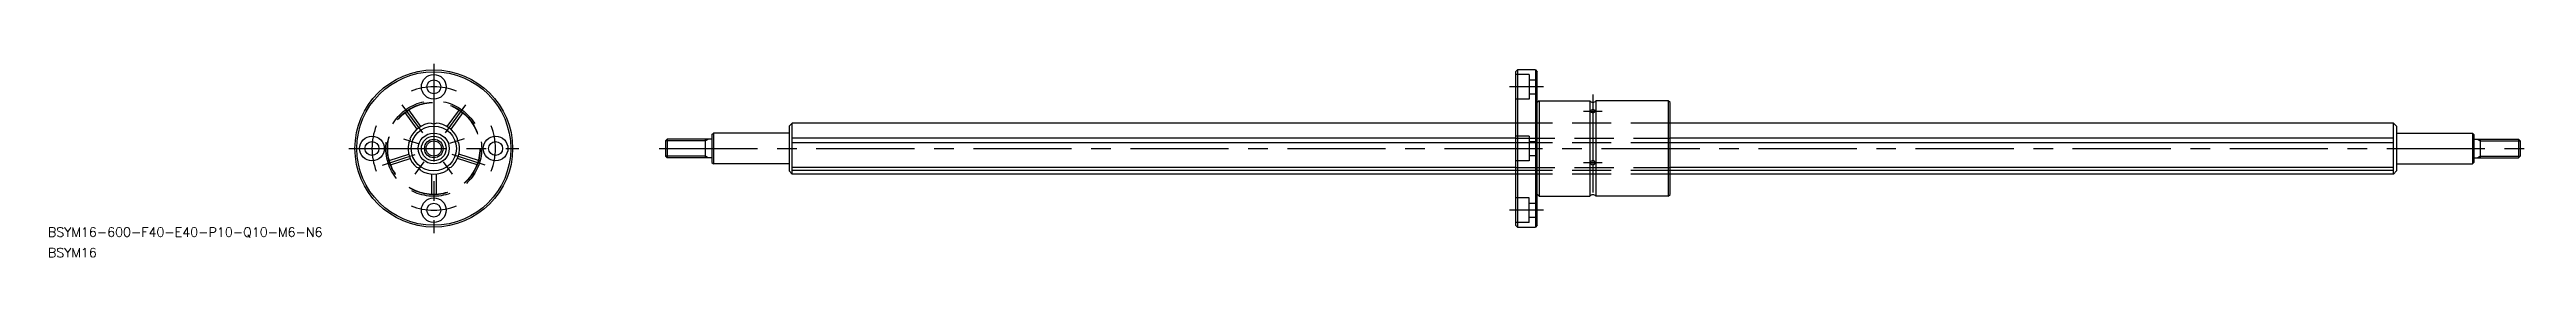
# Model space of a CAD drawing. Extents: x -124 to 677, y -35 to 28.
import ezdxf

# ---------------------------------------------------------------- set-up
doc = ezdxf.new("R2010")
doc.units = 0
doc.linetypes.add('CENTER', pattern=[50.8, 31.75, -6.35, 6.35, -6.35])
doc.linetypes.add('DASHED', pattern=[19.05, 12.7, -6.35])
doc.layers.get('0').update_dxf_attribs({"linetype": 'CONTINUOUS'})
doc.layers.add('CENTER', color=1, linetype='CENTER')
doc.styles.get("Standard").update_dxf_attribs({"font": 'txt.shx', "height": 3, "bigfont": 'bigfont.shx'})

# ---------------------------------------------------------------- blocks, each defined once
blk = doc.blocks.new('*U3')
at = {"color": 7, "linetype": 'CONTINUOUS'}
blk.add_text('BSYM16-600-F40-E40-P10-Q10-M6-N6', height=3, dxfattribs=at).set_placement((-124.81, -28.64))
blk = doc.blocks.new('*U4')
at = {"color": 7, "linetype": 'CONTINUOUS'}
blk.add_text('BSYM16', height=3, dxfattribs=at).set_placement((-124.81, -35.29))

msp = doc.modelspace()

# ---------------------------------------------------------------- linework, layer by layer
at = {"color": 7, "linetype": 'CONTINUOUS'}
for p, q in [((349.95, 24.9), (350.55, 25.5)), ((349.95, 24.9), (349.95, -24.9)), ((350.55, 25.5), (350.55, -25.5)), ((356.35, 25.5), (350.55, 25.5)), ((356.35, 25.5), (356.35, -25.5)), ((356.35, 25.5), (356.95, 24.9)), ((356.95, -24.9), (356.95, 24.9)), ((114.95, 7.3), (115.91, 8.26)), ((349.95, 8.26), (115.91, 8.26)), ((115.95, -8.3), (115.95, 8.26)), ((357.55, 15.5), (356.95, 14.9)), ((357.55, 15.5), (357.55, -15.5)), ((357.55, 15.5), (373.95, 15.5)), ((373.95, 15.5), (373.95, -15.5)), ((375.95, 15.5), (375.95, -15.5)), ((399.35, 15.5), (375.95, 15.5)), ((399.35, 15.5), (399.35, -15.5)), ((399.95, 14.9), (399.35, 15.5)), ((399.95, -14.9), (399.95, 14.9)), ((633.99, 8.26), (399.95, 8.26)), ((633.95, -8.3), (633.95, 8.26)), ((634.95, 7.3), (633.99, 8.26)), ((74.95, 2.46), (75.49, 3)), ((74.95, 2.46), (74.95, -2.46)), ((89.95, 3), (75.49, 3)), ((75.49, 3), (75.49, -3)), ((87.95, -3), (87.95, 3)), ((89.95, 4.5), (90.45, 5)), ((89.95, 4.5), (89.95, -4.5)), ((90.45, 5), (90.45, -5)), ((114.95, 5), (90.45, 5)), ((114.95, 7.3), (114.95, -7.3)), ((349.95, 3.31), (115.95, 3.31)), ((349.95, 1.8), (115.95, 1.8)), ((633.95, 3.31), (399.95, 3.31)), ((633.95, 1.8), (399.95, 1.8)), ((634.95, 7.3), (634.95, -7.3)), ((634.95, 5), (659.45, 5)), ((659.45, 5), (659.45, -5)), ((659.95, 4.5), (659.45, 5)), ((659.95, 4.5), (659.95, -4.5)), ((659.95, 3), (674.41, 3)), ((661.95, 3), (661.95, -3)), ((674.41, 3), (674.41, -3)), ((674.95, 2.46), (674.41, 3)), ((674.95, 2.46), (674.95, -2.46)), ((74.95, -2.46), (75.49, -3)), ((89.95, -3), (75.49, -3)), ((89.95, -4.5), (90.45, -5)), ((114.95, -5), (90.45, -5)), ((114.95, -7.3), (115.95, -8.3)), ((349.95, -6.22), (115.95, -6.22)), ((349.95, -7.15), (115.95, -7.15)), ((633.95, -6.22), (399.95, -6.22)), ((633.95, -7.15), (399.95, -7.15)), ((634.95, -7.3), (633.95, -8.3)), ((634.95, -5), (659.45, -5)), ((659.95, -4.5), (659.45, -5)), ((659.95, -3), (674.41, -3)), ((674.95, -2.46), (674.41, -3)), ((349.95, -8.3), (115.95, -8.3)), ((357.55, -15.5), (356.95, -14.9)), ((357.55, -15.5), (373.95, -15.5)), ((399.35, -15.5), (375.95, -15.5)), ((399.35, -15.5), (399.95, -14.9)), ((633.95, -8.3), (399.95, -8.3)), ((349.95, -24.9), (350.55, -25.5)), ((350.55, -25.5), (356.35, -25.5)), ((356.95, -24.9), (356.35, -25.5))]:
    msp.add_line(p, q, dxfattribs=at)
at = {"color": 3, "linetype": 'DASHED'}
for p, q in [((354.35, 24), (349.95, 24)), ((354.35, 24), (354.35, 16)), ((354.35, 22.25), (356.95, 22.25)), ((354.35, 17.75), (356.95, 17.75)), ((-9.41, 11.68), (-5.47, 6.25)), ((-8.2, 12.56), (-4.25, 7.13)), ((8.2, 12.56), (4.25, 7.13)), ((9.41, 11.68), (5.47, 6.25)), ((354.35, 16), (349.95, 16)), ((399.95, 8.26), (349.95, 8.26)), ((354.35, 4), (349.95, 4)), ((349.95, 3.31), (399.95, 3.31)), ((399.95, 1.8), (349.95, 1.8)), ((354.35, 4), (354.35, -4)), ((354.35, 2.25), (356.95, 2.25)), ((-14.48, -3.92), (-8.09, -1.84)), ((-14.02, -5.34), (-7.63, -3.27)), ((14.02, -5.34), (7.63, -3.27)), ((14.48, -3.92), (8.09, -1.84)), ((354.35, -4), (349.95, -4)), ((349.95, -6.22), (399.95, -6.22)), ((399.95, -7.15), (349.95, -7.15)), ((354.35, -2.25), (356.95, -2.25)), ((-0.75, -8.27), (-0.75, -14.98)), ((0.75, -8.27), (0.75, -14.98)), ((399.95, -8.3), (349.95, -8.3)), ((354.35, -16), (349.95, -16)), ((354.35, -24), (354.35, -16)), ((354.35, -24), (349.95, -24)), ((354.35, -17.75), (356.95, -17.75)), ((354.35, -22.25), (356.95, -22.25))]:
    msp.add_line(p, q, dxfattribs=at)
at = {"color": 3, "linetype": 'CONTINUOUS'}
for p, q in [((87.95, 2.46), (74.95, 2.46)), ((88.89, 3), (87.95, 2.46)), ((661.01, 3), (661.95, 2.46)), ((661.95, 2.46), (674.95, 2.46)), ((87.95, -2.46), (74.95, -2.46)), ((88.89, -3), (87.95, -2.46)), ((661.01, -3), (661.95, -2.46)), ((661.95, -2.46), (674.95, -2.46))]:
    msp.add_line(p, q, dxfattribs=at)
at = {"color": 7, "linetype": 'CONTINUOUS'}
for centre, radius in [((0, 0), 25.5), ((0, 0), 24.9), ((0, 20), 4), ((0, 20), 2.25), ((-20, 0), 4), ((-20, 0), 2.25), ((0, 0), 7.3), ((0, 0), 5), ((0, 0), 4), ((0, 0), 3), ((20, 0), 4), ((20, 0), 2.25), ((0, -20), 4), ((0, -20), 2.25)]:
    msp.add_circle(centre, radius, dxfattribs=at)
at = {"color": 3, "linetype": 'DASHED'}
for radius in [15.5, 15, 14.9]:
    msp.add_circle((0, 0), radius, dxfattribs=at)
at = {"color": 3, "linetype": 'CONTINUOUS'}
msp.add_circle((0, 0), 2.46, dxfattribs=at)
at = {"color": 7, "linetype": 'CONTINUOUS'}
for centre, radius, start, end in [((0, 0), 8.3, 95.50006, 156.49994), ((0, 9.65), 1.6, 240.18471, 299.81529), ((0, 9.65), 1.6, 240.18471, 299.81529), ((0, 0), 8.3, 23.50006, 84.49994), ((374.95, 16.25), 1.25, 216.8699, 323.1301), ((374.59, 12.12), 0.392, 120.21266, 177.09286), ((374.59, 12.14), 0.397, 180.60827, 247.62814), ((374.95, 11.06), 1.5, 68.20136, 111.79864), ((374.95, 13.09), 1.41, 249.0721, 290.9279), ((375.3, 12.14), 0.397, 292.37186, 359.39173), ((375.31, 12.12), 0.392, 2.90714, 59.78734), ((0, 0), 8.3, 167.50006, 228.49994), ((-9.18, 2.98), 1.6, 312.18471, 11.81529), ((0, 0), 8.3, 311.50006, 12.49994), ((9.18, 2.98), 1.6, 168.18471, 227.81529), ((-5.67, -7.81), 1.6, 24.18471, 83.81529), ((0, 0), 8.3, 239.50006, 300.49994), ((5.67, -7.81), 1.6, 96.18471, 155.81529), ((374.9, -4.67), 0.707, 130.56293, 177.50717), ((374.91, -4.63), 0.714, 180.16889, 239.6254), ((374.95, -4.62), 0.702, 44.22787, 135.77213), ((374.95, -4.45), 0.888, 243.43661, 296.56339), ((374.98, -4.63), 0.714, 300.3746, 359.83111), ((374.99, -4.67), 0.707, 2.49283, 49.43707), ((374.95, -16.25), 1.25, 36.8699, 143.1301)]:
    msp.add_arc(centre, radius, start, end, dxfattribs=at)
at = {"layer": 'CENTER', "color": 1, "linetype": 'CENTER'}
for p, q in [((0, 27.5), (0, -27.5)), ((358.95, 20), (347.95, 20)), ((374.95, 17.5), (374.95, -17.5)), ((-10.29, 14.16), (-3.7, 5.1)), ((10.29, 14.16), (3.7, 5.1)), ((371.95, 12.14), (377.95, 12.14)), ((-27.5, 0), (27.5, 0)), ((-9.8, 3.18), (-5.04, 1.64)), ((9.8, 3.18), (5.04, 1.64)), ((72.95, 0), (676.95, 0)), ((-16.64, -5.41), (-5.99, -1.95)), ((-6.05, -8.33), (-3.12, -4.29)), ((6.05, -8.33), (3.12, -4.29)), ((16.64, -5.41), (5.99, -1.95)), ((377.95, -4.64), (371.95, -4.64)), ((358.95, -20), (347.95, -20))]:
    msp.add_line(p, q, dxfattribs=at)
for start, end in [(68.38615, 111.61385), (158.38615, 201.61385), (338.38615, 21.61385), (248.38615, 291.61385)]:
    msp.add_arc((0, 0), 20, start, end, dxfattribs=at)

# ---------------------------------------------------------------- block references
at = {"color": 7, "linetype": 'CONTINUOUS'}
for name in ['*U3', '*U4']:
    msp.add_blockref(name, (0, 0), dxfattribs=at)

doc.saveas('drawing.dxf')
